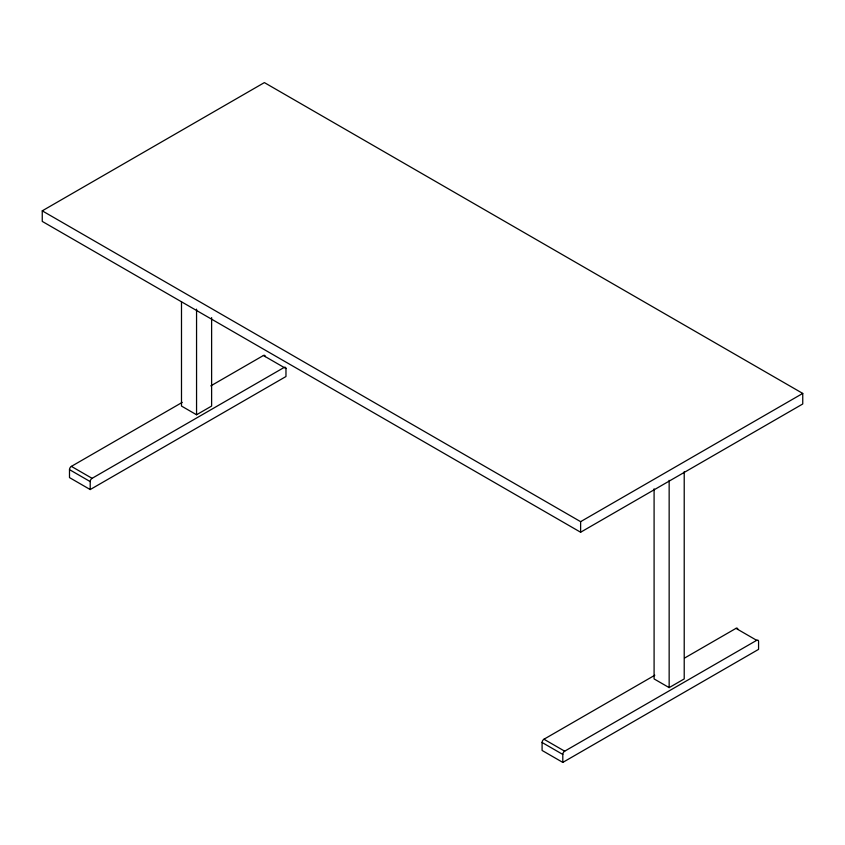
<?xml version="1.0" encoding="UTF-8"?>
<svg xmlns="http://www.w3.org/2000/svg" width="845" height="845" viewBox="0 0 845 845"><rect width="100%" height="100%" fill="white"/><g stroke="black" fill="none" stroke-linecap="round" stroke-linejoin="round"><path stroke-width="1.27" d="M42.25 210.838L264.379 82.599L802.75 393.421L802.75 403.984L580.621 532.234L42.25 221.401L42.25 210.838L580.621 521.661L802.75 393.421M90.204 489.551L90.204 481.597A2.662 1.542 -60 0 1 92.084 478.333L284.089 367.48A2.662 1.542 -60 0 1 285.969 368.568L285.969 376.521L90.204 489.551L69.491 477.594L69.491 469.64A2.662 1.542 -60 0 1 71.381 466.377L182.235 402.378M210.806 385.88L263.387 355.523L285.969 368.568M181.495 301.781L181.495 406.065L196.558 414.768L211.62 406.065L211.62 317.625M684.545 658.075L735.984 628.374L756.687 640.33A2.662 1.542 -60 0 1 758.567 641.418L758.567 649.372L562.802 762.401L542.089 750.455L542.089 742.491A2.662 1.542 -60 0 1 543.969 739.227L654.833 675.229M654.093 488.822L654.093 678.926L669.155 687.619L684.218 678.926L684.218 471.658M562.802 762.401L562.802 754.448A2.662 1.542 -60 0 1 564.682 751.184L756.687 640.33M71.381 466.377L92.084 478.333M543.969 739.227L564.682 751.184M69.491 469.64L90.204 481.597M542.089 742.491L562.802 754.448M669.155 480.351L669.155 687.619M580.621 521.661L580.621 532.234M196.558 309.154L196.558 414.768M735.984 628.374A2.662 1.542 -60 0 1 737.865 629.462M263.387 355.523A2.662 1.542 -60 0 1 265.267 356.611"/></g></svg>
